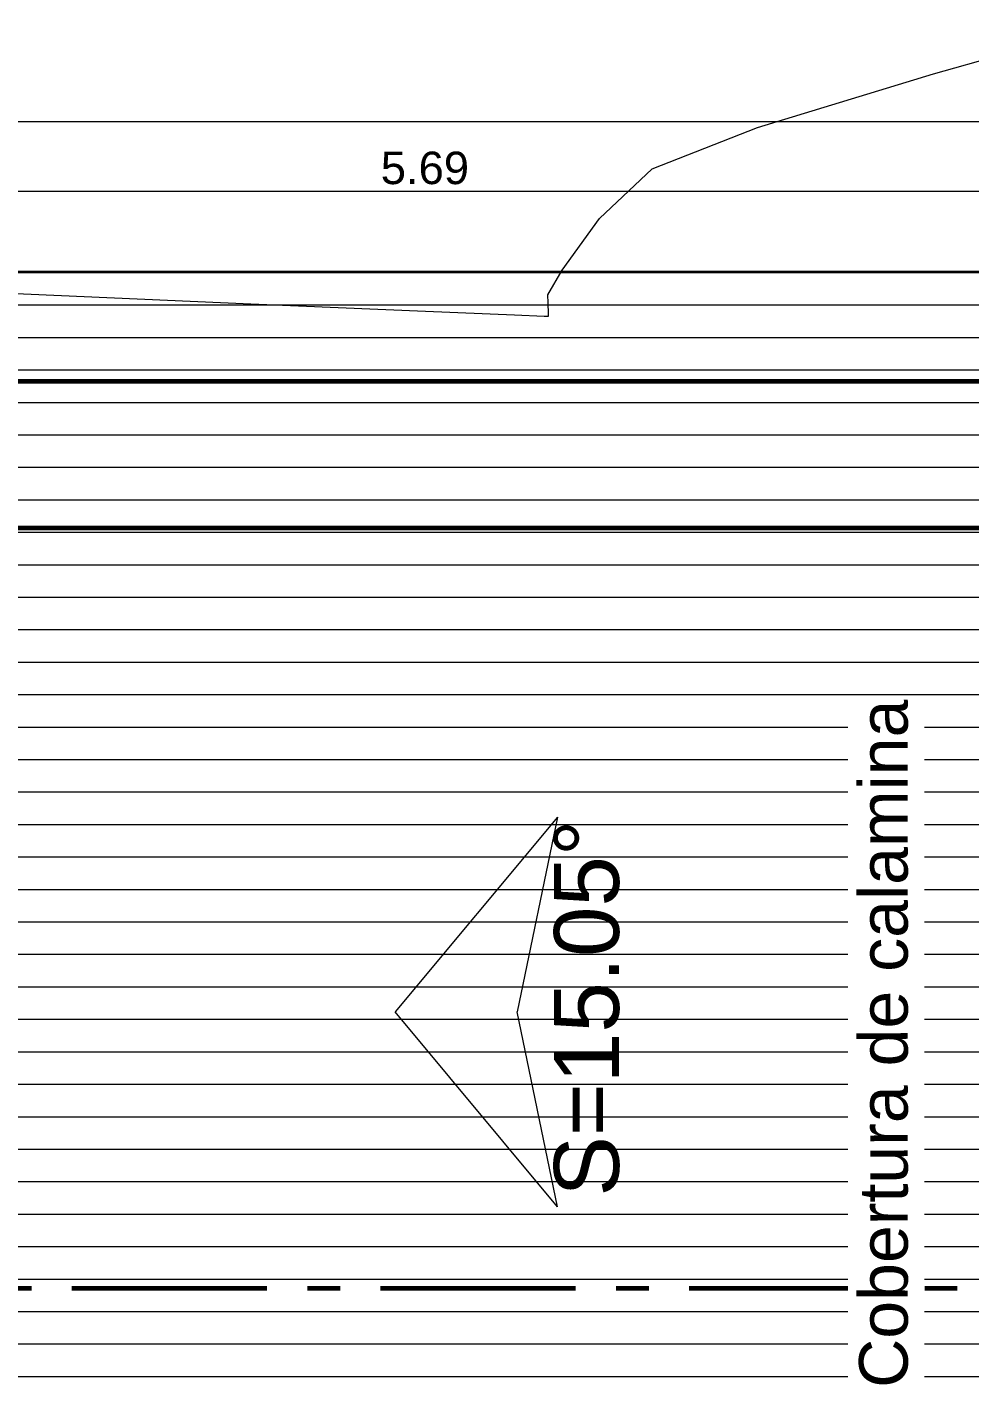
# Model space of a CAD drawing. Header units: metres. Extents: x 48 to 635, y -15 to 39.
# Drawn here: x 65.493 to 68.393, y 19.251 to 23.453 of the extents above; entities that cross this region are included whole.
import ezdxf

# ---------------------------------------------------------------- set-up
doc = ezdxf.new("R2010")
doc.units = ezdxf.units.M
doc.header["$MEASUREMENT"] = 0
for name, pattern in [('Dashed', [0.211667, 0.105833, -0.105833]), ('Linea punta', [0.85, 0.6, -0.125, 0, -0.125]), ('Wipeout_Contour', [1, 0, -1])]:
    doc.linetypes.add(name, pattern=pattern)
for name, color, linetype in [('2D Drafting - General', 7, 'Continuous'), ('Annotation - Label', 7, 'Continuous'), ('Dimensioning - General', 7, 'Continuous'), ('Interior - Furniture', 7, 'Continuous'), ('Marker - Section', 7, 'Continuous'), ('Shell - Roof', 7, 'Continuous'), ('Structural - Bearing', 7, 'Continuous')]:
    doc.layers.add(name, color=color, linetype=linetype)
doc.styles.add('GENERATED_STYLE_1', font='')
doc.styles.get('GENERATED_STYLE_1').set_extended_font_data('Arial')
doc.dimstyles.new('GENERATED_STYLE__3', dxfattribs={"dimtxt": 0.1, "dimasz": 0.0475, "dimexe": 0.18, "dimexo": 0.2, "dimgap": 0.09, "dimtad": 1, "dimtih": 1, "dimtoh": 1, "dimzin": 0, "dimdsep": 46, "dimtxsty": 'GENERATED_STYLE_1', "dimblk": 'ARROWHEAD_2', "dimblk1": 'ARROWHEAD_2', "dimblk2": 'ARROWHEAD_2', "dimcen": 0.09, "dimclrd": 256, "dimclre": 256, "dimclrt": 5, "dimazin": 0, "dimtfac": 1, "dimtdec": 4, "dimtmove": 0, "dimatfit": 3, "dimfxl": 1, "dimtolj": 1, "dimtzin": 0, "dimarcsym": 0})

# ---------------------------------------------------------------- blocks, each defined once
blk = doc.blocks.new('*D16')
at = {"layer": 'Dimensioning - General', "color": 151, "linetype": 'Continuous', "lineweight": 20, "true_color": 0x80c2ff}
for p, q in [((63.8685, 22.7491), (63.8685, 22.9959)), ((69.5585, 22.7491), (69.5585, 22.9959)), ((63.8379, 22.9491), (63.8685, 22.9491)), ((63.8685, 22.9491), (69.5585, 22.9491))]:
    blk.add_line(p, q, dxfattribs=at)
at = {"layer": 'Dimensioning - General', "color": 7, "linetype": 'Continuous', "lineweight": 60}
for p, q in [((63.8865, 22.9803), (63.8504, 22.9178)), ((69.5765, 22.9803), (69.5404, 22.9178))]:
    blk.add_line(p, q, dxfattribs=at)
at = {"layer": 'Dimensioning - General', "color": 5, "lineweight": 25, "insert": (66.5805, 22.9691), "char_height": 0.1, "attachment_point": 7, "style": 'GENERATED_STYLE_1'}
blk.add_mtext('\\A1;{\\pql;\\fArial|b0|i0|c0|p34;5.69}', dxfattribs=at)
blk = doc.blocks.new('ARROWHEAD_2')
at = {"color": 0, "linetype": 'Continuous', "lineweight": 0}
for p, q in [((0, 0), (-1, 0)), ((-0.378, -0.655), (0.378, 0.655))]:
    blk.add_line(p, q, dxfattribs=at)
blk = doc.blocks.new('*X21')
at = {"layer": 'Shell - Roof', "color": 23, "linetype": 'Continuous', "lineweight": 13, "true_color": 0xbf8080}
for p, q in [((65.5786, 22.6974), (65.3372, 22.6974)), ((65.5786, 22.6974), (65.3372, 22.6974)), ((65.82, 22.6974), (65.5786, 22.6974)), ((65.82, 22.6974), (65.5786, 22.6974)), ((66.0614, 22.6974), (65.82, 22.6974)), ((66.0614, 22.6974), (65.82, 22.6974)), ((66.3029, 22.6974), (66.0614, 22.6974)), ((66.3029, 22.6974), (66.0614, 22.6974)), ((66.5443, 22.6974), (66.3029, 22.6974)), ((66.5443, 22.6974), (66.3029, 22.6974)), ((66.7857, 22.6974), (66.5443, 22.6974)), ((66.7857, 22.6974), (66.5443, 22.6974)), ((67.0271, 22.6974), (66.7857, 22.6974)), ((67.0271, 22.6974), (66.7857, 22.6974)), ((67.2685, 22.6974), (67.0271, 22.6974)), ((67.2685, 22.6974), (67.0271, 22.6974)), ((67.51, 22.6974), (67.2685, 22.6974)), ((67.51, 22.6974), (67.2685, 22.6974)), ((67.7514, 22.6974), (67.51, 22.6974)), ((67.7514, 22.6974), (67.51, 22.6974)), ((67.9928, 22.6974), (67.7514, 22.6974)), ((67.9928, 22.6974), (67.7514, 22.6974)), ((68.2342, 22.6974), (67.9928, 22.6974)), ((68.2342, 22.6974), (67.9928, 22.6974)), ((68.4756, 22.6974), (68.2342, 22.6974)), ((68.4756, 22.6974), (68.2342, 22.6974)), ((65.5786, 22.5974), (65.3372, 22.5974)), ((65.5786, 22.5974), (65.3372, 22.5974)), ((65.82, 22.5974), (65.5786, 22.5974)), ((65.82, 22.5974), (65.5786, 22.5974)), ((66.0614, 22.5974), (65.82, 22.5974)), ((66.0614, 22.5974), (65.82, 22.5974)), ((66.3029, 22.5974), (66.0614, 22.5974)), ((66.3029, 22.5974), (66.0614, 22.5974)), ((66.5443, 22.5974), (66.3029, 22.5974)), ((66.5443, 22.5974), (66.3029, 22.5974)), ((66.7857, 22.5974), (66.5443, 22.5974)), ((66.7857, 22.5974), (66.5443, 22.5974)), ((67.0271, 22.5974), (66.7857, 22.5974)), ((67.0271, 22.5974), (66.7857, 22.5974)), ((67.2685, 22.5974), (67.0271, 22.5974)), ((67.2685, 22.5974), (67.0271, 22.5974)), ((67.51, 22.5974), (67.2685, 22.5974)), ((67.51, 22.5974), (67.2685, 22.5974)), ((67.7514, 22.5974), (67.51, 22.5974)), ((67.7514, 22.5974), (67.51, 22.5974)), ((67.9928, 22.5974), (67.7514, 22.5974)), ((67.9928, 22.5974), (67.7514, 22.5974)), ((68.2342, 22.5974), (67.9928, 22.5974)), ((68.2342, 22.5974), (67.9928, 22.5974)), ((68.4756, 22.5974), (68.2342, 22.5974)), ((68.4756, 22.5974), (68.2342, 22.5974)), ((65.5786, 22.4974), (65.3372, 22.4974)), ((65.5786, 22.4974), (65.3372, 22.4974)), ((65.82, 22.4974), (65.5786, 22.4974)), ((65.82, 22.4974), (65.5786, 22.4974)), ((66.0614, 22.4974), (65.82, 22.4974)), ((66.0614, 22.4974), (65.82, 22.4974)), ((66.3029, 22.4974), (66.0614, 22.4974)), ((66.3029, 22.4974), (66.0614, 22.4974)), ((66.5443, 22.4974), (66.3029, 22.4974)), ((66.5443, 22.4974), (66.3029, 22.4974)), ((66.7857, 22.4974), (66.5443, 22.4974)), ((66.7857, 22.4974), (66.5443, 22.4974)), ((67.0271, 22.4974), (66.7857, 22.4974)), ((67.0271, 22.4974), (66.7857, 22.4974)), ((67.2685, 22.4974), (67.0271, 22.4974)), ((67.2685, 22.4974), (67.0271, 22.4974)), ((67.51, 22.4974), (67.2685, 22.4974)), ((67.51, 22.4974), (67.2685, 22.4974)), ((67.7514, 22.4974), (67.51, 22.4974)), ((67.7514, 22.4974), (67.51, 22.4974)), ((67.9928, 22.4974), (67.7514, 22.4974)), ((67.9928, 22.4974), (67.7514, 22.4974)), ((68.2342, 22.4974), (67.9928, 22.4974)), ((68.2342, 22.4974), (67.9928, 22.4974)), ((68.4756, 22.4974), (68.2342, 22.4974)), ((68.4756, 22.4974), (68.2342, 22.4974)), ((65.5786, 22.3974), (65.3372, 22.3974)), ((65.5786, 22.3974), (65.3372, 22.3974)), ((65.82, 22.3974), (65.5786, 22.3974)), ((65.82, 22.3974), (65.5786, 22.3974)), ((66.0614, 22.3974), (65.82, 22.3974)), ((66.0614, 22.3974), (65.82, 22.3974)), ((66.3029, 22.3974), (66.0614, 22.3974)), ((66.3029, 22.3974), (66.0614, 22.3974)), ((66.5443, 22.3974), (66.3029, 22.3974)), ((66.5443, 22.3974), (66.3029, 22.3974)), ((66.7857, 22.3974), (66.5443, 22.3974)), ((66.7857, 22.3974), (66.5443, 22.3974)), ((67.0271, 22.3974), (66.7857, 22.3974)), ((67.0271, 22.3974), (66.7857, 22.3974)), ((67.2685, 22.3974), (67.0271, 22.3974)), ((67.2685, 22.3974), (67.0271, 22.3974)), ((67.51, 22.3974), (67.2685, 22.3974)), ((67.51, 22.3974), (67.2685, 22.3974)), ((67.7514, 22.3974), (67.51, 22.3974)), ((67.7514, 22.3974), (67.51, 22.3974)), ((67.9928, 22.3974), (67.7514, 22.3974)), ((67.9928, 22.3974), (67.7514, 22.3974)), ((68.2342, 22.3974), (67.9928, 22.3974)), ((68.2342, 22.3974), (67.9928, 22.3974)), ((68.4756, 22.3974), (68.2342, 22.3974)), ((68.4756, 22.3974), (68.2342, 22.3974)), ((65.5786, 22.2974), (65.3372, 22.2974)), ((65.5786, 22.2974), (65.3372, 22.2974)), ((65.82, 22.2974), (65.5786, 22.2974)), ((65.82, 22.2974), (65.5786, 22.2974)), ((66.0614, 22.2974), (65.82, 22.2974)), ((66.0614, 22.2974), (65.82, 22.2974)), ((66.3029, 22.2974), (66.0614, 22.2974)), ((66.3029, 22.2974), (66.0614, 22.2974)), ((66.5443, 22.2974), (66.3029, 22.2974)), ((66.5443, 22.2974), (66.3029, 22.2974)), ((66.7857, 22.2974), (66.5443, 22.2974)), ((66.7857, 22.2974), (66.5443, 22.2974)), ((67.0271, 22.2974), (66.7857, 22.2974)), ((67.0271, 22.2974), (66.7857, 22.2974)), ((67.2685, 22.2974), (67.0271, 22.2974)), ((67.2685, 22.2974), (67.0271, 22.2974)), ((67.51, 22.2974), (67.2685, 22.2974)), ((67.51, 22.2974), (67.2685, 22.2974)), ((67.7514, 22.2974), (67.51, 22.2974)), ((67.7514, 22.2974), (67.51, 22.2974)), ((67.9928, 22.2974), (67.7514, 22.2974)), ((67.9928, 22.2974), (67.7514, 22.2974)), ((68.2342, 22.2974), (67.9928, 22.2974)), ((68.2342, 22.2974), (67.9928, 22.2974)), ((68.4756, 22.2974), (68.2342, 22.2974)), ((68.4756, 22.2974), (68.2342, 22.2974)), ((65.5786, 22.1974), (65.3372, 22.1974)), ((65.5786, 22.1974), (65.3372, 22.1974)), ((65.82, 22.1974), (65.5786, 22.1974)), ((65.82, 22.1974), (65.5786, 22.1974)), ((66.0614, 22.1974), (65.82, 22.1974)), ((66.0614, 22.1974), (65.82, 22.1974)), ((66.3029, 22.1974), (66.0614, 22.1974)), ((66.3029, 22.1974), (66.0614, 22.1974)), ((66.5443, 22.1974), (66.3029, 22.1974)), ((66.5443, 22.1974), (66.3029, 22.1974)), ((66.7857, 22.1974), (66.5443, 22.1974)), ((66.7857, 22.1974), (66.5443, 22.1974)), ((67.0271, 22.1974), (66.7857, 22.1974)), ((67.0271, 22.1974), (66.7857, 22.1974)), ((67.2685, 22.1974), (67.0271, 22.1974)), ((67.2685, 22.1974), (67.0271, 22.1974)), ((67.51, 22.1974), (67.2685, 22.1974)), ((67.51, 22.1974), (67.2685, 22.1974)), ((67.7514, 22.1974), (67.51, 22.1974)), ((67.7514, 22.1974), (67.51, 22.1974)), ((67.9928, 22.1974), (67.7514, 22.1974)), ((67.9928, 22.1974), (67.7514, 22.1974)), ((68.2342, 22.1974), (67.9928, 22.1974)), ((68.2342, 22.1974), (67.9928, 22.1974)), ((68.4756, 22.1974), (68.2342, 22.1974)), ((68.4756, 22.1974), (68.2342, 22.1974)), ((65.5786, 22.0974), (65.3372, 22.0974)), ((65.5786, 22.0974), (65.3372, 22.0974)), ((65.82, 22.0974), (65.5786, 22.0974)), ((65.82, 22.0974), (65.5786, 22.0974)), ((66.0614, 22.0974), (65.82, 22.0974)), ((66.0614, 22.0974), (65.82, 22.0974)), ((66.3029, 22.0974), (66.0614, 22.0974)), ((66.3029, 22.0974), (66.0614, 22.0974)), ((66.5443, 22.0974), (66.3029, 22.0974)), ((66.5443, 22.0974), (66.3029, 22.0974)), ((66.7857, 22.0974), (66.5443, 22.0974)), ((66.7857, 22.0974), (66.5443, 22.0974)), ((67.0271, 22.0974), (66.7857, 22.0974)), ((67.0271, 22.0974), (66.7857, 22.0974)), ((67.2685, 22.0974), (67.0271, 22.0974)), ((67.2685, 22.0974), (67.0271, 22.0974)), ((67.51, 22.0974), (67.2685, 22.0974)), ((67.51, 22.0974), (67.2685, 22.0974)), ((67.7514, 22.0974), (67.51, 22.0974)), ((67.7514, 22.0974), (67.51, 22.0974)), ((67.9928, 22.0974), (67.7514, 22.0974)), ((67.9928, 22.0974), (67.7514, 22.0974)), ((68.2342, 22.0974), (67.9928, 22.0974)), ((68.2342, 22.0974), (67.9928, 22.0974)), ((68.4756, 22.0974), (68.2342, 22.0974)), ((68.4756, 22.0974), (68.2342, 22.0974)), ((65.5786, 21.9974), (65.3372, 21.9974)), ((65.5786, 21.9974), (65.3372, 21.9974)), ((65.82, 21.9974), (65.5786, 21.9974)), ((65.82, 21.9974), (65.5786, 21.9974)), ((66.0614, 21.9974), (65.82, 21.9974)), ((66.0614, 21.9974), (65.82, 21.9974)), ((66.3029, 21.9974), (66.0614, 21.9974)), ((66.3029, 21.9974), (66.0614, 21.9974)), ((66.5443, 21.9974), (66.3029, 21.9974)), ((66.5443, 21.9974), (66.3029, 21.9974)), ((66.7857, 21.9974), (66.5443, 21.9974)), ((66.7857, 21.9974), (66.5443, 21.9974)), ((67.0271, 21.9974), (66.7857, 21.9974)), ((67.0271, 21.9974), (66.7857, 21.9974)), ((67.2685, 21.9974), (67.0271, 21.9974)), ((67.2685, 21.9974), (67.0271, 21.9974)), ((67.51, 21.9974), (67.2685, 21.9974)), ((67.51, 21.9974), (67.2685, 21.9974)), ((67.7514, 21.9974), (67.51, 21.9974)), ((67.7514, 21.9974), (67.51, 21.9974)), ((67.9928, 21.9974), (67.7514, 21.9974)), ((67.9928, 21.9974), (67.7514, 21.9974)), ((68.2342, 21.9974), (67.9928, 21.9974)), ((68.2342, 21.9974), (67.9928, 21.9974)), ((68.4756, 21.9974), (68.2342, 21.9974)), ((68.4756, 21.9974), (68.2342, 21.9974)), ((65.5786, 21.8974), (65.3372, 21.8974)), ((65.5786, 21.8974), (65.3372, 21.8974)), ((65.82, 21.8974), (65.5786, 21.8974)), ((65.82, 21.8974), (65.5786, 21.8974)), ((66.0614, 21.8974), (65.82, 21.8974)), ((66.0614, 21.8974), (65.82, 21.8974)), ((66.3029, 21.8974), (66.0614, 21.8974)), ((66.3029, 21.8974), (66.0614, 21.8974)), ((66.5443, 21.8974), (66.3029, 21.8974)), ((66.5443, 21.8974), (66.3029, 21.8974)), ((66.7857, 21.8974), (66.5443, 21.8974)), ((66.7857, 21.8974), (66.5443, 21.8974)), ((67.0271, 21.8974), (66.7857, 21.8974)), ((67.0271, 21.8974), (66.7857, 21.8974)), ((67.2685, 21.8974), (67.0271, 21.8974)), ((67.2685, 21.8974), (67.0271, 21.8974)), ((67.51, 21.8974), (67.2685, 21.8974)), ((67.51, 21.8974), (67.2685, 21.8974)), ((67.7514, 21.8974), (67.51, 21.8974)), ((67.7514, 21.8974), (67.51, 21.8974)), ((67.9928, 21.8974), (67.7514, 21.8974)), ((67.9928, 21.8974), (67.7514, 21.8974)), ((68.2342, 21.8974), (67.9928, 21.8974)), ((68.2342, 21.8974), (67.9928, 21.8974)), ((68.4756, 21.8974), (68.2342, 21.8974)), ((68.4756, 21.8974), (68.2342, 21.8974)), ((65.5786, 21.7974), (65.3372, 21.7974)), ((65.5786, 21.7974), (65.3372, 21.7974)), ((65.82, 21.7974), (65.5786, 21.7974)), ((65.82, 21.7974), (65.5786, 21.7974)), ((66.0614, 21.7974), (65.82, 21.7974)), ((66.0614, 21.7974), (65.82, 21.7974)), ((66.3029, 21.7974), (66.0614, 21.7974)), ((66.3029, 21.7974), (66.0614, 21.7974)), ((66.5443, 21.7974), (66.3029, 21.7974)), ((66.5443, 21.7974), (66.3029, 21.7974)), ((66.7857, 21.7974), (66.5443, 21.7974)), ((66.7857, 21.7974), (66.5443, 21.7974)), ((67.0271, 21.7974), (66.7857, 21.7974)), ((67.0271, 21.7974), (66.7857, 21.7974)), ((67.2685, 21.7974), (67.0271, 21.7974)), ((67.2685, 21.7974), (67.0271, 21.7974)), ((67.51, 21.7974), (67.2685, 21.7974)), ((67.51, 21.7974), (67.2685, 21.7974)), ((67.7514, 21.7974), (67.51, 21.7974)), ((67.7514, 21.7974), (67.51, 21.7974)), ((67.9928, 21.7974), (67.7514, 21.7974)), ((67.9928, 21.7974), (67.7514, 21.7974)), ((68.2342, 21.7974), (67.9928, 21.7974)), ((68.2342, 21.7974), (67.9928, 21.7974)), ((68.4756, 21.7974), (68.2342, 21.7974)), ((68.4756, 21.7974), (68.2342, 21.7974)), ((65.5786, 21.6974), (65.3372, 21.6974)), ((65.5786, 21.6974), (65.3372, 21.6974)), ((65.82, 21.6974), (65.5786, 21.6974)), ((65.82, 21.6974), (65.5786, 21.6974)), ((66.0614, 21.6974), (65.82, 21.6974)), ((66.0614, 21.6974), (65.82, 21.6974)), ((66.3029, 21.6974), (66.0614, 21.6974)), ((66.3029, 21.6974), (66.0614, 21.6974)), ((66.5443, 21.6974), (66.3029, 21.6974)), ((66.5443, 21.6974), (66.3029, 21.6974)), ((66.7857, 21.6974), (66.5443, 21.6974)), ((66.7857, 21.6974), (66.5443, 21.6974)), ((67.0271, 21.6974), (66.7857, 21.6974)), ((67.0271, 21.6974), (66.7857, 21.6974)), ((67.2685, 21.6974), (67.0271, 21.6974)), ((67.2685, 21.6974), (67.0271, 21.6974)), ((67.51, 21.6974), (67.2685, 21.6974)), ((67.51, 21.6974), (67.2685, 21.6974)), ((67.7514, 21.6974), (67.51, 21.6974)), ((67.7514, 21.6974), (67.51, 21.6974)), ((67.9928, 21.6974), (67.7514, 21.6974)), ((67.9928, 21.6974), (67.7514, 21.6974)), ((68.2342, 21.6974), (67.9928, 21.6974)), ((68.2342, 21.6974), (67.9928, 21.6974)), ((68.4756, 21.6974), (68.2342, 21.6974)), ((68.4756, 21.6974), (68.2342, 21.6974)), ((65.5786, 21.5974), (65.3372, 21.5974)), ((65.5786, 21.5974), (65.3372, 21.5974)), ((65.82, 21.5974), (65.5786, 21.5974)), ((65.82, 21.5974), (65.5786, 21.5974)), ((66.0614, 21.5974), (65.82, 21.5974)), ((66.0614, 21.5974), (65.82, 21.5974)), ((66.3029, 21.5974), (66.0614, 21.5974)), ((66.3029, 21.5974), (66.0614, 21.5974)), ((66.5443, 21.5974), (66.3029, 21.5974)), ((66.5443, 21.5974), (66.3029, 21.5974)), ((66.7857, 21.5974), (66.5443, 21.5974)), ((66.7857, 21.5974), (66.5443, 21.5974)), ((67.0271, 21.5974), (66.7857, 21.5974)), ((67.0271, 21.5974), (66.7857, 21.5974)), ((67.2685, 21.5974), (67.0271, 21.5974)), ((67.2685, 21.5974), (67.0271, 21.5974)), ((67.51, 21.5974), (67.2685, 21.5974)), ((67.51, 21.5974), (67.2685, 21.5974)), ((67.7514, 21.5974), (67.51, 21.5974)), ((67.7514, 21.5974), (67.51, 21.5974)), ((67.9928, 21.5974), (67.7514, 21.5974)), ((67.9928, 21.5974), (67.7514, 21.5974)), ((68.2342, 21.5974), (67.9928, 21.5974)), ((68.2342, 21.5974), (67.9928, 21.5974)), ((68.4756, 21.5974), (68.2342, 21.5974)), ((68.4756, 21.5974), (68.2342, 21.5974)), ((65.5786, 21.4974), (65.3372, 21.4974)), ((65.5786, 21.4974), (65.3372, 21.4974)), ((65.82, 21.4974), (65.5786, 21.4974)), ((65.82, 21.4974), (65.5786, 21.4974)), ((66.0614, 21.4974), (65.82, 21.4974)), ((66.0614, 21.4974), (65.82, 21.4974)), ((66.3029, 21.4974), (66.0614, 21.4974)), ((66.3029, 21.4974), (66.0614, 21.4974)), ((66.5443, 21.4974), (66.3029, 21.4974)), ((66.5443, 21.4974), (66.3029, 21.4974)), ((66.7857, 21.4974), (66.5443, 21.4974)), ((66.7857, 21.4974), (66.5443, 21.4974)), ((67.0271, 21.4974), (66.7857, 21.4974)), ((67.0271, 21.4974), (66.7857, 21.4974)), ((67.2685, 21.4974), (67.0271, 21.4974)), ((67.2685, 21.4974), (67.0271, 21.4974)), ((67.51, 21.4974), (67.2685, 21.4974)), ((67.51, 21.4974), (67.2685, 21.4974)), ((67.7514, 21.4974), (67.51, 21.4974)), ((67.7514, 21.4974), (67.51, 21.4974)), ((67.9928, 21.4974), (67.7514, 21.4974)), ((67.9928, 21.4974), (67.7514, 21.4974)), ((68.2342, 21.4974), (67.9928, 21.4974)), ((68.2342, 21.4974), (67.9928, 21.4974)), ((68.4756, 21.4974), (68.2342, 21.4974)), ((68.4756, 21.4974), (68.2342, 21.4974)), ((65.5786, 21.3974), (65.3372, 21.3974)), ((65.5786, 21.3974), (65.3372, 21.3974)), ((65.82, 21.3974), (65.5786, 21.3974)), ((65.82, 21.3974), (65.5786, 21.3974)), ((66.0614, 21.3974), (65.82, 21.3974)), ((66.0614, 21.3974), (65.82, 21.3974)), ((66.3029, 21.3974), (66.0614, 21.3974)), ((66.3029, 21.3974), (66.0614, 21.3974)), ((66.5443, 21.3974), (66.3029, 21.3974)), ((66.5443, 21.3974), (66.3029, 21.3974)), ((66.7857, 21.3974), (66.5443, 21.3974)), ((66.7857, 21.3974), (66.5443, 21.3974)), ((67.0271, 21.3974), (66.7857, 21.3974)), ((67.0271, 21.3974), (66.7857, 21.3974)), ((67.2685, 21.3974), (67.0271, 21.3974)), ((67.2685, 21.3974), (67.0271, 21.3974)), ((67.51, 21.3974), (67.2685, 21.3974)), ((67.51, 21.3974), (67.2685, 21.3974)), ((67.7514, 21.3974), (67.51, 21.3974)), ((67.7514, 21.3974), (67.51, 21.3974)), ((67.9928, 21.3974), (67.7514, 21.3974)), ((67.9928, 21.3974), (67.7514, 21.3974)), ((68.2342, 21.3974), (67.9928, 21.3974)), ((68.2342, 21.3974), (67.9928, 21.3974)), ((68.4756, 21.3974), (68.2342, 21.3974)), ((68.4756, 21.3974), (68.2342, 21.3974)), ((65.5786, 21.2974), (65.3372, 21.2974)), ((65.5786, 21.2974), (65.3372, 21.2974)), ((65.82, 21.2974), (65.5786, 21.2974)), ((65.82, 21.2974), (65.5786, 21.2974)), ((66.0614, 21.2974), (65.82, 21.2974)), ((66.0614, 21.2974), (65.82, 21.2974)), ((66.3029, 21.2974), (66.0614, 21.2974)), ((66.3029, 21.2974), (66.0614, 21.2974)), ((66.5443, 21.2974), (66.3029, 21.2974)), ((66.5443, 21.2974), (66.3029, 21.2974)), ((66.7857, 21.2974), (66.5443, 21.2974)), ((66.7857, 21.2974), (66.5443, 21.2974)), ((67.0271, 21.2974), (66.7857, 21.2974)), ((67.0271, 21.2974), (66.7857, 21.2974)), ((67.2685, 21.2974), (67.0271, 21.2974)), ((67.2685, 21.2974), (67.0271, 21.2974)), ((67.51, 21.2974), (67.2685, 21.2974)), ((67.51, 21.2974), (67.2685, 21.2974)), ((67.7514, 21.2974), (67.51, 21.2974)), ((67.7514, 21.2974), (67.51, 21.2974)), ((67.9928, 21.2974), (67.7514, 21.2974)), ((67.9928, 21.2974), (67.7514, 21.2974)), ((68.2342, 21.2974), (67.9928, 21.2974)), ((68.2342, 21.2974), (67.9928, 21.2974)), ((68.4756, 21.2974), (68.2342, 21.2974)), ((68.4756, 21.2974), (68.2342, 21.2974)), ((65.5786, 21.1974), (65.3372, 21.1974)), ((65.5786, 21.1974), (65.3372, 21.1974)), ((65.82, 21.1974), (65.5786, 21.1974)), ((65.82, 21.1974), (65.5786, 21.1974)), ((66.0614, 21.1974), (65.82, 21.1974)), ((66.0614, 21.1974), (65.82, 21.1974)), ((66.3029, 21.1974), (66.0614, 21.1974)), ((66.3029, 21.1974), (66.0614, 21.1974)), ((66.5443, 21.1974), (66.3029, 21.1974)), ((66.5443, 21.1974), (66.3029, 21.1974)), ((66.7857, 21.1974), (66.5443, 21.1974)), ((66.7857, 21.1974), (66.5443, 21.1974)), ((67.0271, 21.1974), (66.7857, 21.1974)), ((67.0271, 21.1974), (66.7857, 21.1974)), ((67.2685, 21.1974), (67.0271, 21.1974)), ((67.2685, 21.1974), (67.0271, 21.1974)), ((67.51, 21.1974), (67.2685, 21.1974)), ((67.51, 21.1974), (67.2685, 21.1974)), ((67.7514, 21.1974), (67.51, 21.1974)), ((67.7514, 21.1974), (67.51, 21.1974)), ((67.9928, 21.1974), (67.7514, 21.1974)), ((67.9928, 21.1974), (67.7514, 21.1974)), ((68.2342, 21.1974), (67.9928, 21.1974)), ((68.2342, 21.1974), (67.9928, 21.1974)), ((68.4756, 21.1974), (68.2342, 21.1974)), ((68.4756, 21.1974), (68.2342, 21.1974)), ((65.5786, 21.0974), (65.3372, 21.0974)), ((65.5786, 21.0974), (65.3372, 21.0974)), ((65.82, 21.0974), (65.5786, 21.0974)), ((65.82, 21.0974), (65.5786, 21.0974)), ((66.0614, 21.0974), (65.82, 21.0974)), ((66.0614, 21.0974), (65.82, 21.0974)), ((66.3029, 21.0974), (66.0614, 21.0974)), ((66.3029, 21.0974), (66.0614, 21.0974)), ((66.5443, 21.0974), (66.3029, 21.0974)), ((66.5443, 21.0974), (66.3029, 21.0974)), ((66.7857, 21.0974), (66.5443, 21.0974)), ((66.7857, 21.0974), (66.5443, 21.0974)), ((67.0271, 21.0974), (66.7857, 21.0974)), ((67.0271, 21.0974), (66.7857, 21.0974)), ((67.2685, 21.0974), (67.0271, 21.0974)), ((67.2685, 21.0974), (67.0271, 21.0974)), ((67.51, 21.0974), (67.2685, 21.0974)), ((67.51, 21.0974), (67.2685, 21.0974)), ((67.7514, 21.0974), (67.51, 21.0974)), ((67.7514, 21.0974), (67.51, 21.0974)), ((67.9928, 21.0974), (67.7514, 21.0974)), ((67.9928, 21.0974), (67.7514, 21.0974)), ((68.2342, 21.0974), (67.9928, 21.0974)), ((68.2342, 21.0974), (67.9928, 21.0974)), ((68.4756, 21.0974), (68.2342, 21.0974)), ((68.4756, 21.0974), (68.2342, 21.0974)), ((65.5786, 20.9974), (65.3372, 20.9974)), ((65.5786, 20.9974), (65.3372, 20.9974)), ((65.82, 20.9974), (65.5786, 20.9974)), ((65.82, 20.9974), (65.5786, 20.9974)), ((66.0614, 20.9974), (65.82, 20.9974)), ((66.0614, 20.9974), (65.82, 20.9974)), ((66.3029, 20.9974), (66.0614, 20.9974)), ((66.3029, 20.9974), (66.0614, 20.9974)), ((66.5443, 20.9974), (66.3029, 20.9974)), ((66.5443, 20.9974), (66.3029, 20.9974)), ((66.7857, 20.9974), (66.5443, 20.9974)), ((66.7857, 20.9974), (66.5443, 20.9974)), ((67.0271, 20.9974), (66.7857, 20.9974)), ((67.0271, 20.9974), (66.7857, 20.9974)), ((67.2685, 20.9974), (67.0271, 20.9974)), ((67.2685, 20.9974), (67.0271, 20.9974)), ((67.51, 20.9974), (67.2685, 20.9974)), ((67.51, 20.9974), (67.2685, 20.9974)), ((67.7514, 20.9974), (67.51, 20.9974)), ((67.7514, 20.9974), (67.51, 20.9974)), ((67.9928, 20.9974), (67.7514, 20.9974)), ((67.9928, 20.9974), (67.7514, 20.9974)), ((68.2342, 20.9974), (67.9928, 20.9974)), ((68.2342, 20.9974), (67.9928, 20.9974)), ((68.4756, 20.9974), (68.2342, 20.9974)), ((68.4756, 20.9974), (68.2342, 20.9974)), ((65.5786, 20.8974), (65.3372, 20.8974)), ((65.5786, 20.8974), (65.3372, 20.8974)), ((65.82, 20.8974), (65.5786, 20.8974)), ((65.82, 20.8974), (65.5786, 20.8974)), ((66.0614, 20.8974), (65.82, 20.8974)), ((66.0614, 20.8974), (65.82, 20.8974)), ((66.3029, 20.8974), (66.0614, 20.8974)), ((66.3029, 20.8974), (66.0614, 20.8974)), ((66.5443, 20.8974), (66.3029, 20.8974)), ((66.5443, 20.8974), (66.3029, 20.8974)), ((66.7857, 20.8974), (66.5443, 20.8974)), ((66.7857, 20.8974), (66.5443, 20.8974)), ((67.0271, 20.8974), (66.7857, 20.8974)), ((67.0271, 20.8974), (66.7857, 20.8974)), ((67.2685, 20.8974), (67.0271, 20.8974)), ((67.2685, 20.8974), (67.0271, 20.8974)), ((67.51, 20.8974), (67.2685, 20.8974)), ((67.51, 20.8974), (67.2685, 20.8974)), ((67.7514, 20.8974), (67.51, 20.8974)), ((67.7514, 20.8974), (67.51, 20.8974)), ((67.9928, 20.8974), (67.7514, 20.8974)), ((67.9928, 20.8974), (67.7514, 20.8974)), ((68.2342, 20.8974), (67.9928, 20.8974)), ((68.2342, 20.8974), (67.9928, 20.8974)), ((68.4756, 20.8974), (68.2342, 20.8974)), ((68.4756, 20.8974), (68.2342, 20.8974)), ((65.5786, 20.7974), (65.3372, 20.7974)), ((65.5786, 20.7974), (65.3372, 20.7974)), ((65.82, 20.7974), (65.5786, 20.7974)), ((65.82, 20.7974), (65.5786, 20.7974)), ((66.0614, 20.7974), (65.82, 20.7974)), ((66.0614, 20.7974), (65.82, 20.7974)), ((66.3029, 20.7974), (66.0614, 20.7974)), ((66.3029, 20.7974), (66.0614, 20.7974)), ((66.5443, 20.7974), (66.3029, 20.7974)), ((66.5443, 20.7974), (66.3029, 20.7974)), ((66.7857, 20.7974), (66.5443, 20.7974)), ((66.7857, 20.7974), (66.5443, 20.7974)), ((67.0271, 20.7974), (66.7857, 20.7974)), ((67.0271, 20.7974), (66.7857, 20.7974)), ((67.2685, 20.7974), (67.0271, 20.7974)), ((67.2685, 20.7974), (67.0271, 20.7974)), ((67.51, 20.7974), (67.2685, 20.7974)), ((67.51, 20.7974), (67.2685, 20.7974)), ((67.7514, 20.7974), (67.51, 20.7974)), ((67.7514, 20.7974), (67.51, 20.7974)), ((67.9928, 20.7974), (67.7514, 20.7974)), ((67.9928, 20.7974), (67.7514, 20.7974)), ((68.2342, 20.7974), (67.9928, 20.7974)), ((68.2342, 20.7974), (67.9928, 20.7974)), ((68.4756, 20.7974), (68.2342, 20.7974)), ((68.4756, 20.7974), (68.2342, 20.7974)), ((65.5786, 20.6974), (65.3372, 20.6974)), ((65.5786, 20.6974), (65.3372, 20.6974)), ((65.82, 20.6974), (65.5786, 20.6974)), ((65.82, 20.6974), (65.5786, 20.6974)), ((66.0614, 20.6974), (65.82, 20.6974)), ((66.0614, 20.6974), (65.82, 20.6974)), ((66.3029, 20.6974), (66.0614, 20.6974)), ((66.3029, 20.6974), (66.0614, 20.6974)), ((66.5443, 20.6974), (66.3029, 20.6974)), ((66.5443, 20.6974), (66.3029, 20.6974)), ((66.7857, 20.6974), (66.5443, 20.6974)), ((66.7857, 20.6974), (66.5443, 20.6974)), ((67.0271, 20.6974), (66.7857, 20.6974)), ((67.0271, 20.6974), (66.7857, 20.6974)), ((67.2685, 20.6974), (67.0271, 20.6974)), ((67.2685, 20.6974), (67.0271, 20.6974)), ((67.51, 20.6974), (67.2685, 20.6974)), ((67.51, 20.6974), (67.2685, 20.6974)), ((67.7514, 20.6974), (67.51, 20.6974)), ((67.7514, 20.6974), (67.51, 20.6974)), ((67.9928, 20.6974), (67.7514, 20.6974)), ((67.9928, 20.6974), (67.7514, 20.6974)), ((68.2342, 20.6974), (67.9928, 20.6974)), ((68.2342, 20.6974), (67.9928, 20.6974)), ((68.4756, 20.6974), (68.2342, 20.6974)), ((68.4756, 20.6974), (68.2342, 20.6974)), ((65.5786, 20.5974), (65.3372, 20.5974)), ((65.5786, 20.5974), (65.3372, 20.5974)), ((65.82, 20.5974), (65.5786, 20.5974)), ((65.82, 20.5974), (65.5786, 20.5974)), ((66.0614, 20.5974), (65.82, 20.5974)), ((66.0614, 20.5974), (65.82, 20.5974)), ((66.3029, 20.5974), (66.0614, 20.5974)), ((66.3029, 20.5974), (66.0614, 20.5974)), ((66.5443, 20.5974), (66.3029, 20.5974)), ((66.5443, 20.5974), (66.3029, 20.5974)), ((66.7857, 20.5974), (66.5443, 20.5974)), ((66.7857, 20.5974), (66.5443, 20.5974)), ((67.0271, 20.5974), (66.7857, 20.5974)), ((67.0271, 20.5974), (66.7857, 20.5974)), ((67.2685, 20.5974), (67.0271, 20.5974)), ((67.2685, 20.5974), (67.0271, 20.5974)), ((67.51, 20.5974), (67.2685, 20.5974)), ((67.51, 20.5974), (67.2685, 20.5974)), ((67.7514, 20.5974), (67.51, 20.5974)), ((67.7514, 20.5974), (67.51, 20.5974)), ((67.9928, 20.5974), (67.7514, 20.5974)), ((67.9928, 20.5974), (67.7514, 20.5974)), ((68.2342, 20.5974), (67.9928, 20.5974)), ((68.2342, 20.5974), (67.9928, 20.5974)), ((68.4756, 20.5974), (68.2342, 20.5974)), ((68.4756, 20.5974), (68.2342, 20.5974)), ((65.5786, 20.4974), (65.3372, 20.4974)), ((65.5786, 20.4974), (65.3372, 20.4974)), ((65.82, 20.4974), (65.5786, 20.4974)), ((65.82, 20.4974), (65.5786, 20.4974)), ((66.0614, 20.4974), (65.82, 20.4974)), ((66.0614, 20.4974), (65.82, 20.4974)), ((66.3029, 20.4974), (66.0614, 20.4974)), ((66.3029, 20.4974), (66.0614, 20.4974)), ((66.5443, 20.4974), (66.3029, 20.4974)), ((66.5443, 20.4974), (66.3029, 20.4974)), ((66.7857, 20.4974), (66.5443, 20.4974)), ((66.7857, 20.4974), (66.5443, 20.4974)), ((67.0271, 20.4974), (66.7857, 20.4974)), ((67.0271, 20.4974), (66.7857, 20.4974)), ((67.2685, 20.4974), (67.0271, 20.4974)), ((67.2685, 20.4974), (67.0271, 20.4974)), ((67.51, 20.4974), (67.2685, 20.4974)), ((67.51, 20.4974), (67.2685, 20.4974)), ((67.7514, 20.4974), (67.51, 20.4974)), ((67.7514, 20.4974), (67.51, 20.4974)), ((67.9928, 20.4974), (67.7514, 20.4974)), ((67.9928, 20.4974), (67.7514, 20.4974)), ((68.2342, 20.4974), (67.9928, 20.4974)), ((68.2342, 20.4974), (67.9928, 20.4974)), ((68.4756, 20.4974), (68.2342, 20.4974)), ((68.4756, 20.4974), (68.2342, 20.4974)), ((65.5786, 20.3974), (65.3372, 20.3974)), ((65.5786, 20.3974), (65.3372, 20.3974)), ((65.82, 20.3974), (65.5786, 20.3974)), ((65.82, 20.3974), (65.5786, 20.3974)), ((66.0614, 20.3974), (65.82, 20.3974)), ((66.0614, 20.3974), (65.82, 20.3974)), ((66.3029, 20.3974), (66.0614, 20.3974)), ((66.3029, 20.3974), (66.0614, 20.3974)), ((66.5443, 20.3974), (66.3029, 20.3974)), ((66.5443, 20.3974), (66.3029, 20.3974)), ((66.7857, 20.3974), (66.5443, 20.3974)), ((66.7857, 20.3974), (66.5443, 20.3974)), ((67.0271, 20.3974), (66.7857, 20.3974)), ((67.0271, 20.3974), (66.7857, 20.3974)), ((67.2685, 20.3974), (67.0271, 20.3974)), ((67.2685, 20.3974), (67.0271, 20.3974)), ((67.51, 20.3974), (67.2685, 20.3974)), ((67.51, 20.3974), (67.2685, 20.3974)), ((67.7514, 20.3974), (67.51, 20.3974)), ((67.7514, 20.3974), (67.51, 20.3974)), ((67.9928, 20.3974), (67.7514, 20.3974)), ((67.9928, 20.3974), (67.7514, 20.3974)), ((68.2342, 20.3974), (67.9928, 20.3974)), ((68.2342, 20.3974), (67.9928, 20.3974)), ((68.4756, 20.3974), (68.2342, 20.3974)), ((68.4756, 20.3974), (68.2342, 20.3974)), ((65.5786, 20.2974), (65.3372, 20.2974)), ((65.5786, 20.2974), (65.3372, 20.2974)), ((65.82, 20.2974), (65.5786, 20.2974)), ((65.82, 20.2974), (65.5786, 20.2974)), ((66.0614, 20.2974), (65.82, 20.2974)), ((66.0614, 20.2974), (65.82, 20.2974)), ((66.3029, 20.2974), (66.0614, 20.2974)), ((66.3029, 20.2974), (66.0614, 20.2974)), ((66.5443, 20.2974), (66.3029, 20.2974)), ((66.5443, 20.2974), (66.3029, 20.2974)), ((66.7857, 20.2974), (66.5443, 20.2974)), ((66.7857, 20.2974), (66.5443, 20.2974)), ((67.0271, 20.2974), (66.7857, 20.2974)), ((67.0271, 20.2974), (66.7857, 20.2974)), ((67.2685, 20.2974), (67.0271, 20.2974)), ((67.2685, 20.2974), (67.0271, 20.2974)), ((67.51, 20.2974), (67.2685, 20.2974)), ((67.51, 20.2974), (67.2685, 20.2974)), ((67.7514, 20.2974), (67.51, 20.2974)), ((67.7514, 20.2974), (67.51, 20.2974)), ((67.9928, 20.2974), (67.7514, 20.2974)), ((67.9928, 20.2974), (67.7514, 20.2974)), ((68.2342, 20.2974), (67.9928, 20.2974)), ((68.2342, 20.2974), (67.9928, 20.2974)), ((68.4756, 20.2974), (68.2342, 20.2974)), ((68.4756, 20.2974), (68.2342, 20.2974)), ((65.5786, 20.1974), (65.3372, 20.1974)), ((65.5786, 20.1974), (65.3372, 20.1974)), ((65.82, 20.1974), (65.5786, 20.1974)), ((65.82, 20.1974), (65.5786, 20.1974)), ((66.0614, 20.1974), (65.82, 20.1974)), ((66.0614, 20.1974), (65.82, 20.1974)), ((66.3029, 20.1974), (66.0614, 20.1974)), ((66.3029, 20.1974), (66.0614, 20.1974)), ((66.5443, 20.1974), (66.3029, 20.1974)), ((66.5443, 20.1974), (66.3029, 20.1974)), ((66.7857, 20.1974), (66.5443, 20.1974)), ((66.7857, 20.1974), (66.5443, 20.1974)), ((67.0271, 20.1974), (66.7857, 20.1974)), ((67.0271, 20.1974), (66.7857, 20.1974)), ((67.2685, 20.1974), (67.0271, 20.1974)), ((67.2685, 20.1974), (67.0271, 20.1974)), ((67.51, 20.1974), (67.2685, 20.1974)), ((67.51, 20.1974), (67.2685, 20.1974)), ((67.7514, 20.1974), (67.51, 20.1974)), ((67.7514, 20.1974), (67.51, 20.1974)), ((67.9928, 20.1974), (67.7514, 20.1974)), ((67.9928, 20.1974), (67.7514, 20.1974)), ((68.2342, 20.1974), (67.9928, 20.1974)), ((68.2342, 20.1974), (67.9928, 20.1974)), ((68.4756, 20.1974), (68.2342, 20.1974)), ((68.4756, 20.1974), (68.2342, 20.1974)), ((65.5786, 20.0974), (65.3372, 20.0974)), ((65.5786, 20.0974), (65.3372, 20.0974)), ((65.82, 20.0974), (65.5786, 20.0974)), ((65.82, 20.0974), (65.5786, 20.0974)), ((66.0614, 20.0974), (65.82, 20.0974)), ((66.0614, 20.0974), (65.82, 20.0974)), ((66.3029, 20.0974), (66.0614, 20.0974)), ((66.3029, 20.0974), (66.0614, 20.0974)), ((66.5443, 20.0974), (66.3029, 20.0974)), ((66.5443, 20.0974), (66.3029, 20.0974)), ((66.7857, 20.0974), (66.5443, 20.0974)), ((66.7857, 20.0974), (66.5443, 20.0974)), ((67.0271, 20.0974), (66.7857, 20.0974)), ((67.0271, 20.0974), (66.7857, 20.0974)), ((67.2685, 20.0974), (67.0271, 20.0974)), ((67.2685, 20.0974), (67.0271, 20.0974)), ((67.51, 20.0974), (67.2685, 20.0974)), ((67.51, 20.0974), (67.2685, 20.0974)), ((67.7514, 20.0974), (67.51, 20.0974)), ((67.7514, 20.0974), (67.51, 20.0974)), ((67.9928, 20.0974), (67.7514, 20.0974)), ((67.9928, 20.0974), (67.7514, 20.0974)), ((68.2342, 20.0974), (67.9928, 20.0974)), ((68.2342, 20.0974), (67.9928, 20.0974)), ((68.4756, 20.0974), (68.2342, 20.0974)), ((68.4756, 20.0974), (68.2342, 20.0974)), ((65.5786, 19.9974), (65.3372, 19.9974)), ((65.5786, 19.9974), (65.3372, 19.9974)), ((65.82, 19.9974), (65.5786, 19.9974)), ((65.82, 19.9974), (65.5786, 19.9974)), ((66.0614, 19.9974), (65.82, 19.9974)), ((66.0614, 19.9974), (65.82, 19.9974)), ((66.3029, 19.9974), (66.0614, 19.9974)), ((66.3029, 19.9974), (66.0614, 19.9974)), ((66.5443, 19.9974), (66.3029, 19.9974)), ((66.5443, 19.9974), (66.3029, 19.9974)), ((66.7857, 19.9974), (66.5443, 19.9974)), ((66.7857, 19.9974), (66.5443, 19.9974)), ((67.0271, 19.9974), (66.7857, 19.9974)), ((67.0271, 19.9974), (66.7857, 19.9974)), ((67.2685, 19.9974), (67.0271, 19.9974)), ((67.2685, 19.9974), (67.0271, 19.9974)), ((67.51, 19.9974), (67.2685, 19.9974)), ((67.51, 19.9974), (67.2685, 19.9974)), ((67.7514, 19.9974), (67.51, 19.9974)), ((67.7514, 19.9974), (67.51, 19.9974)), ((67.9928, 19.9974), (67.7514, 19.9974)), ((67.9928, 19.9974), (67.7514, 19.9974)), ((68.2342, 19.9974), (67.9928, 19.9974)), ((68.2342, 19.9974), (67.9928, 19.9974)), ((68.4756, 19.9974), (68.2342, 19.9974)), ((68.4756, 19.9974), (68.2342, 19.9974)), ((65.5786, 19.8974), (65.3372, 19.8974)), ((65.5786, 19.8974), (65.3372, 19.8974)), ((65.82, 19.8974), (65.5786, 19.8974)), ((65.82, 19.8974), (65.5786, 19.8974)), ((66.0614, 19.8974), (65.82, 19.8974)), ((66.0614, 19.8974), (65.82, 19.8974)), ((66.3029, 19.8974), (66.0614, 19.8974)), ((66.3029, 19.8974), (66.0614, 19.8974)), ((66.5443, 19.8974), (66.3029, 19.8974)), ((66.5443, 19.8974), (66.3029, 19.8974)), ((66.7857, 19.8974), (66.5443, 19.8974)), ((66.7857, 19.8974), (66.5443, 19.8974)), ((67.0271, 19.8974), (66.7857, 19.8974)), ((67.0271, 19.8974), (66.7857, 19.8974)), ((67.2685, 19.8974), (67.0271, 19.8974)), ((67.2685, 19.8974), (67.0271, 19.8974)), ((67.51, 19.8974), (67.2685, 19.8974)), ((67.51, 19.8974), (67.2685, 19.8974)), ((67.7514, 19.8974), (67.51, 19.8974)), ((67.7514, 19.8974), (67.51, 19.8974)), ((67.9928, 19.8974), (67.7514, 19.8974)), ((67.9928, 19.8974), (67.7514, 19.8974)), ((68.2342, 19.8974), (67.9928, 19.8974)), ((68.2342, 19.8974), (67.9928, 19.8974)), ((68.4756, 19.8974), (68.2342, 19.8974)), ((68.4756, 19.8974), (68.2342, 19.8974)), ((65.5786, 19.7974), (65.3372, 19.7974)), ((65.5786, 19.7974), (65.3372, 19.7974)), ((65.82, 19.7974), (65.5786, 19.7974)), ((65.82, 19.7974), (65.5786, 19.7974)), ((66.0614, 19.7974), (65.82, 19.7974)), ((66.0614, 19.7974), (65.82, 19.7974)), ((66.3029, 19.7974), (66.0614, 19.7974)), ((66.3029, 19.7974), (66.0614, 19.7974)), ((66.5443, 19.7974), (66.3029, 19.7974)), ((66.5443, 19.7974), (66.3029, 19.7974)), ((66.7857, 19.7974), (66.5443, 19.7974)), ((66.7857, 19.7974), (66.5443, 19.7974)), ((67.0271, 19.7974), (66.7857, 19.7974)), ((67.0271, 19.7974), (66.7857, 19.7974)), ((67.2685, 19.7974), (67.0271, 19.7974)), ((67.2685, 19.7974), (67.0271, 19.7974)), ((67.51, 19.7974), (67.2685, 19.7974)), ((67.51, 19.7974), (67.2685, 19.7974)), ((67.7514, 19.7974), (67.51, 19.7974)), ((67.7514, 19.7974), (67.51, 19.7974)), ((67.9928, 19.7974), (67.7514, 19.7974)), ((67.9928, 19.7974), (67.7514, 19.7974)), ((68.2342, 19.7974), (67.9928, 19.7974)), ((68.2342, 19.7974), (67.9928, 19.7974)), ((68.4756, 19.7974), (68.2342, 19.7974)), ((68.4756, 19.7974), (68.2342, 19.7974)), ((65.5786, 19.6974), (65.3372, 19.6974)), ((65.5786, 19.6974), (65.3372, 19.6974)), ((65.82, 19.6974), (65.5786, 19.6974)), ((65.82, 19.6974), (65.5786, 19.6974)), ((66.0614, 19.6974), (65.82, 19.6974)), ((66.0614, 19.6974), (65.82, 19.6974)), ((66.3029, 19.6974), (66.0614, 19.6974)), ((66.3029, 19.6974), (66.0614, 19.6974)), ((66.5443, 19.6974), (66.3029, 19.6974)), ((66.5443, 19.6974), (66.3029, 19.6974)), ((66.7857, 19.6974), (66.5443, 19.6974)), ((66.7857, 19.6974), (66.5443, 19.6974)), ((67.0271, 19.6974), (66.7857, 19.6974)), ((67.0271, 19.6974), (66.7857, 19.6974)), ((67.2685, 19.6974), (67.0271, 19.6974)), ((67.2685, 19.6974), (67.0271, 19.6974)), ((67.51, 19.6974), (67.2685, 19.6974)), ((67.51, 19.6974), (67.2685, 19.6974)), ((67.7514, 19.6974), (67.51, 19.6974)), ((67.7514, 19.6974), (67.51, 19.6974)), ((67.9928, 19.6974), (67.7514, 19.6974)), ((67.9928, 19.6974), (67.7514, 19.6974)), ((68.2342, 19.6974), (67.9928, 19.6974)), ((68.2342, 19.6974), (67.9928, 19.6974)), ((68.4756, 19.6974), (68.2342, 19.6974)), ((68.4756, 19.6974), (68.2342, 19.6974)), ((65.5786, 19.5974), (65.3372, 19.5974)), ((65.5786, 19.5974), (65.3372, 19.5974)), ((65.82, 19.5974), (65.5786, 19.5974)), ((65.82, 19.5974), (65.5786, 19.5974)), ((66.0614, 19.5974), (65.82, 19.5974)), ((66.0614, 19.5974), (65.82, 19.5974)), ((66.3029, 19.5974), (66.0614, 19.5974)), ((66.3029, 19.5974), (66.0614, 19.5974)), ((66.5443, 19.5974), (66.3029, 19.5974)), ((66.5443, 19.5974), (66.3029, 19.5974)), ((66.7857, 19.5974), (66.5443, 19.5974)), ((66.7857, 19.5974), (66.5443, 19.5974)), ((67.0271, 19.5974), (66.7857, 19.5974)), ((67.0271, 19.5974), (66.7857, 19.5974)), ((67.2685, 19.5974), (67.0271, 19.5974)), ((67.2685, 19.5974), (67.0271, 19.5974)), ((67.51, 19.5974), (67.2685, 19.5974)), ((67.51, 19.5974), (67.2685, 19.5974)), ((67.7514, 19.5974), (67.51, 19.5974)), ((67.7514, 19.5974), (67.51, 19.5974)), ((67.9928, 19.5974), (67.7514, 19.5974)), ((67.9928, 19.5974), (67.7514, 19.5974)), ((68.2342, 19.5974), (67.9928, 19.5974)), ((68.2342, 19.5974), (67.9928, 19.5974)), ((68.4756, 19.5974), (68.2342, 19.5974)), ((68.4756, 19.5974), (68.2342, 19.5974)), ((65.5786, 19.4974), (65.3372, 19.4974)), ((65.5786, 19.4974), (65.3372, 19.4974)), ((65.82, 19.4974), (65.5786, 19.4974)), ((65.82, 19.4974), (65.5786, 19.4974)), ((66.0614, 19.4974), (65.82, 19.4974)), ((66.0614, 19.4974), (65.82, 19.4974)), ((66.3029, 19.4974), (66.0614, 19.4974)), ((66.3029, 19.4974), (66.0614, 19.4974)), ((66.5443, 19.4974), (66.3029, 19.4974)), ((66.5443, 19.4974), (66.3029, 19.4974)), ((66.7857, 19.4974), (66.5443, 19.4974)), ((66.7857, 19.4974), (66.5443, 19.4974)), ((67.0271, 19.4974), (66.7857, 19.4974)), ((67.0271, 19.4974), (66.7857, 19.4974)), ((67.2685, 19.4974), (67.0271, 19.4974)), ((67.2685, 19.4974), (67.0271, 19.4974)), ((67.51, 19.4974), (67.2685, 19.4974)), ((67.51, 19.4974), (67.2685, 19.4974)), ((67.7514, 19.4974), (67.51, 19.4974)), ((67.7514, 19.4974), (67.51, 19.4974)), ((67.9928, 19.4974), (67.7514, 19.4974)), ((67.9928, 19.4974), (67.7514, 19.4974)), ((68.2342, 19.4974), (67.9928, 19.4974)), ((68.2342, 19.4974), (67.9928, 19.4974)), ((68.4756, 19.4974), (68.2342, 19.4974)), ((68.4756, 19.4974), (68.2342, 19.4974)), ((65.5786, 19.3974), (65.3372, 19.3974)), ((65.5786, 19.3974), (65.3372, 19.3974)), ((65.82, 19.3974), (65.5786, 19.3974)), ((65.82, 19.3974), (65.5786, 19.3974)), ((66.0614, 19.3974), (65.82, 19.3974)), ((66.0614, 19.3974), (65.82, 19.3974)), ((66.3029, 19.3974), (66.0614, 19.3974)), ((66.3029, 19.3974), (66.0614, 19.3974)), ((66.5443, 19.3974), (66.3029, 19.3974)), ((66.5443, 19.3974), (66.3029, 19.3974)), ((66.7857, 19.3974), (66.5443, 19.3974)), ((66.7857, 19.3974), (66.5443, 19.3974)), ((67.0271, 19.3974), (66.7857, 19.3974)), ((67.0271, 19.3974), (66.7857, 19.3974)), ((67.2685, 19.3974), (67.0271, 19.3974)), ((67.2685, 19.3974), (67.0271, 19.3974)), ((67.51, 19.3974), (67.2685, 19.3974)), ((67.51, 19.3974), (67.2685, 19.3974)), ((67.7514, 19.3974), (67.51, 19.3974)), ((67.7514, 19.3974), (67.51, 19.3974)), ((67.9928, 19.3974), (67.7514, 19.3974)), ((67.9928, 19.3974), (67.7514, 19.3974)), ((68.2342, 19.3974), (67.9928, 19.3974)), ((68.2342, 19.3974), (67.9928, 19.3974)), ((68.4756, 19.3974), (68.2342, 19.3974)), ((68.4756, 19.3974), (68.2342, 19.3974)), ((65.5786, 19.2974), (65.3372, 19.2974)), ((65.5786, 19.2974), (65.3372, 19.2974)), ((65.82, 19.2974), (65.5786, 19.2974)), ((65.82, 19.2974), (65.5786, 19.2974)), ((66.0614, 19.2974), (65.82, 19.2974)), ((66.0614, 19.2974), (65.82, 19.2974)), ((66.3029, 19.2974), (66.0614, 19.2974)), ((66.3029, 19.2974), (66.0614, 19.2974)), ((66.5443, 19.2974), (66.3029, 19.2974)), ((66.5443, 19.2974), (66.3029, 19.2974)), ((66.7857, 19.2974), (66.5443, 19.2974)), ((66.7857, 19.2974), (66.5443, 19.2974)), ((67.0271, 19.2974), (66.7857, 19.2974)), ((67.0271, 19.2974), (66.7857, 19.2974)), ((67.2685, 19.2974), (67.0271, 19.2974)), ((67.2685, 19.2974), (67.0271, 19.2974)), ((67.51, 19.2974), (67.2685, 19.2974)), ((67.51, 19.2974), (67.2685, 19.2974)), ((67.7514, 19.2974), (67.51, 19.2974)), ((67.7514, 19.2974), (67.51, 19.2974)), ((67.9928, 19.2974), (67.7514, 19.2974)), ((67.9928, 19.2974), (67.7514, 19.2974)), ((68.2342, 19.2974), (67.9928, 19.2974)), ((68.2342, 19.2974), (67.9928, 19.2974)), ((68.4756, 19.2974), (68.2342, 19.2974)), ((68.4756, 19.2974), (68.2342, 19.2974))]:
    blk.add_line(p, q, dxfattribs=at)

msp = doc.modelspace()

# ---------------------------------------------------------------- linework, layer by layer
at = {"layer": 'Interior - Furniture', "color": 8, "linetype": 'Continuous', "lineweight": 13}
for p, q in [((68.2816, 23.3102), (68.7929, 23.4535)), ((67.7403, 23.1453), (68.2816, 23.3102)), ((67.416, 23.0176), (67.7403, 23.1453)), ((67.254, 22.8651), (67.416, 23.0176)), ((67.1394, 22.7059), (67.254, 22.8651)), ((67.095, 22.6295), (67.1394, 22.7059)), ((65.4109, 22.6352), (66.1802, 22.602)), ((67.0955, 22.605), (67.095, 22.6295)), ((66.1802, 22.602), (66.718, 22.579)), ((66.718, 22.579), (66.9924, 22.5676)), ((66.9924, 22.5676), (67.084, 22.5642)), ((67.0972, 22.5713), (67.0955, 22.605)), ((67.0964, 22.5639), (67.0972, 22.5713)), ((67.084, 22.5642), (67.0964, 22.5639))]:
    msp.add_line(p, q, dxfattribs=at)
at = {"layer": 'Interior - Furniture', "color": 8, "linetype": 'Dashed', "lineweight": 13}
msp.add_line((75.1785, 23.1624), (63.5385, 23.1624), dxfattribs=at)
at = {"layer": 'Interior - Furniture', "color": 7, "linetype": 'Continuous', "lineweight": 13}
for p, q in [((67.125, 21.0211), (66.625, 20.4211)), ((67.125, 21.0211), (67, 20.4211)), ((67.125, 19.8211), (66.625, 20.4211)), ((67.125, 19.8211), (67, 20.4211))]:
    msp.add_line(p, q, dxfattribs=at)
at = {"layer": 'Marker - Section', "color": 7, "linetype": 'Linea punta', "lineweight": 60}
msp.add_line((57.0802, 19.5704), (75.199, 19.5704), dxfattribs=at)
at = {"layer": 'Shell - Roof', "color": 23, "linetype": 'Continuous', "lineweight": 13, "true_color": 0xbf8080, "flags": 128}
msp.add_lwpolyline([(63.8685, 22.7024), (69.5585, 22.7024)], dxfattribs=at)

# ---------------------------------------------------------------- texts
at = {"layer": 'Interior - Furniture', "color": 5, "lineweight": 25, "insert": (67.2152, 19.8524), "char_height": 0.2, "attachment_point": 4, "rotation": 90, "style": 'GENERATED_STYLE_1'}
msp.add_mtext('\\A1;{\\pql;\\fArial|b0|i0|c0|p34;S=15.05°}', dxfattribs=at)

# ---------------------------------------------------------------- dimensions: what is measured, and where the dimension line sits
at = {"layer": 'Dimensioning - General', "color": 151, "linetype": 'Continuous', "lineweight": 20, "true_color": 0x80c2ff}
dim = msp.add_linear_dim(base=(69.5585, 22.9491), p1=(63.8685, 22.7024), p2=(69.5585, 22.7024), dimstyle='GENERATED_STYLE__3', dxfattribs=at)
dim.commit()
dim.dimension.update_dxf_attribs({"geometry": '*D16', "text_midpoint": (66.7103, 23.0191), "dimtype": 160})

# ---------------------------------------------------------------- wipeouts: each hides what was drawn before it
at = {"color": 254, "linetype": 'Wipeout_Contour', "lineweight": 0, "ltscale": 292.394439}
msp.add_wipeout([(65.1885, 21.9124), (74.3785, 21.9124), (74.3785, 22.3624), (64.7385, 22.3624)], dxfattribs=at).dxf.layer = 'Structural - Bearing'

# ---------------------------------------------------------------- next in the draw order: linework, layer by layer
at = {"layer": '2D Drafting - General', "color": 7, "linetype": 'Continuous', "lineweight": 13}
msp.add_lwpolyline([(75.1785, 17.5224), (75.1785, 23.1624), (63.5385, 23.1624), (63.5385, 19.4724), (57.3585, 19.4724), (57.3585, 18.5224)], dxfattribs=at)
at = {"layer": '2D Drafting - General', "color": 7, "linetype": 'Dashed', "lineweight": 13}
msp.add_lwpolyline([(58.1671, 5.9211), (74.387, 6.2301), (74.3784, 6.68), (73.9785, 6.6724), (73.9785, 14.6404), (74.3724, 14.6351), (74.3784, 15.0851), (73.9785, 15.0904), (73.9785, 17.5224), (74.3785, 17.5224), (74.3785, 17.9724), (73.9785, 17.9724), (73.9785, 21.9124), (74.3785, 21.9124), (74.3785, 22.3624), (64.7385, 22.3624)], dxfattribs=at)
at = {"layer": 'Interior - Furniture', "color": 8, "linetype": 'Dashed', "lineweight": 13}
msp.add_line((64.7385, 22.3624), (74.3785, 22.3624), dxfattribs=at)
at = {"layer": 'Structural - Bearing', "color": 7, "linetype": 'Continuous', "lineweight": 60, "flags": 128}
for points in [[(74.3785, 22.3624), (64.7385, 22.3624)], [(65.1885, 21.9124), (74.3785, 21.9124)]]:
    msp.add_lwpolyline(points, dxfattribs=at)

# ---------------------------------------------------------------- next in the draw order: block references
at = {"layer": 'Shell - Roof', "color": 23, "linetype": 'Continuous', "lineweight": 13, "true_color": 0xbf8080}
msp.add_blockref('*X21', (0, 0), dxfattribs=at)

# ---------------------------------------------------------------- next in the draw order: wipeouts: each hides what was drawn before it
at = {"color": 5, "linetype": 'Wipeout_Contour', "lineweight": 25, "ltscale": 284.428149}
msp.add_wipeout([(68.0183, 19.2633), (68.0183, 21.3383), (68.254, 21.3383), (68.254, 19.2633)], dxfattribs=at).dxf.layer = 'Annotation - Label'

# ---------------------------------------------------------------- next in the draw order: texts
at = {"layer": 'Annotation - Label', "color": 5, "linetype": 'Continuous', "lineweight": 25, "insert": (68.1288, 19.2633), "char_height": 0.15, "attachment_point": 4, "rotation": 90, "style": 'GENERATED_STYLE_1'}
msp.add_mtext('\\A1;{\\pql;\\fArial|b0|i0|c0|p34;Cobertura de \\fArial|b0|i0|c0|p34;calamina}', dxfattribs=at)

doc.saveas('drawing.dxf')
